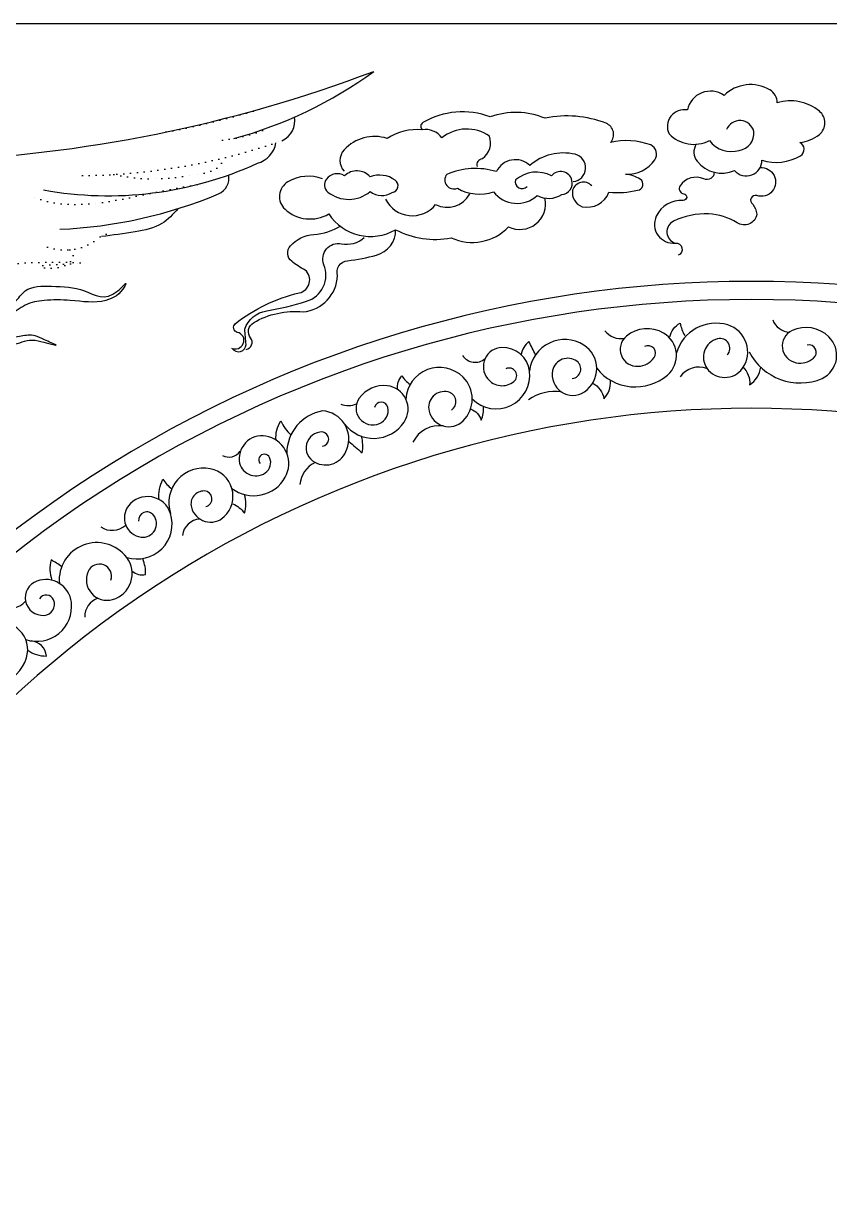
# Model space of a CAD drawing. Extents: x 195 to 3795, y 8080 to 10480.
# Drawn here: x 1192 to 2081, y 9180 to 10480 of the extents above; entities that cross this region are included whole.
import ezdxf

# ---------------------------------------------------------------- set-up
doc = ezdxf.new("R2010")
doc.units = 0
doc.header["$LTSCALE"] = 60
doc.header["$MEASUREMENT"] = 0
doc.linetypes.add('DOT2', pattern=[0.125, 0, -0.125])
for name, color, linetype in [('3', 3, 'CONTINUOUS'), ('4', 4, 'CONTINUOUS'), ('7', 7, 'CONTINUOUS')]:
    doc.layers.add(name, color=color, linetype=linetype)

msp = doc.modelspace()

# ---------------------------------------------------------------- linework, layer by layer
at = {"layer": '3', "linetype": 'BYBLOCK'}
for points in [[(1933.9, 10346.9, 0.310411), (1935.1, 10328.1, 0.343282), (1976.2, 10318, 0.699776), (2006.6, 10329.5, 0.218554), (2049, 10334.2, 0.596318), (2048.3, 10349, 0.152804), (2069.9, 10357.7, 0.472042), (2069.9, 10383.3, 0.249375), (2023.4, 10392.7, 0.263842), (2015.3, 10406.9, 0.339459), (1964.8, 10400.8, 0.537164), (1924.3, 10384.7, 0.614759), (1904.1, 10358.4, 0.330775), (1948.7, 10351, 0.322698), (1981.6, 10340.2, 0.411472), (1997.5, 10361, 0.734367), (1967.6, 10363)], [(1818.8, 10301.2, 0.576882), (1797.7, 10296.1, 0.360659), (1808.2, 10278, 0.363952), (1837.8, 10293.9, 0.077431), (1869.4, 10296.2, 0.703786), (1872.4, 10308.4, 0.090158), (1856.1, 10314.1, 0.266875), (1888.3, 10329.7, 0.459843), (1883.9, 10346.1, 0.153047), (1839.6, 10348.7, 0.521824), (1834.6, 10370, 0.148991), (1767.5, 10375.5, 0.186781), (1706.8, 10377.1, 0.22556), (1632.6, 10370.8, 0.509566), (1631.9, 10362.9, 0.16477), (1593.1, 10353.3, 0.294445), (1545.7, 10340.7, 0.386587), (1545.7, 10317.1)], [(1692.7, 10322.4, -0.428848), (1698.2, 10331.3, 0.345116), (1706, 10355.8, 0.33508), (1653.6, 10353.9, 0.283552), (1631.9, 10362.9)], [(1798.5, 10305.7, 0.84116), (1800.4, 10335.8, 0.242141), (1750.6, 10323.5, 0.508549), (1713.6, 10316.7, 0.179205), (1658.9, 10313.7, 0.763961), (1670.6, 10298.3, 0.219073), (1710.6, 10294.6, 0.443112), (1758.6, 10290.3, 0.263821), (1785.8, 10291.4, 0.456127), (1797, 10307.1, 0.630346), (1774.5, 10312, 0.31149), (1734.7, 10307.5, 0.768045), (1747.5, 10300.2)], [(1521.9, 10308.7, 0.229895), (1483.7, 10305.5, 0.50404), (1480.5, 10275.2, 0.327015), (1528.7, 10270, 0.398148), (1602.5, 10252.7, 0.173021), (1663.7, 10243.8, 0.32134), (1727.1, 10255.9, 0.633959), (1767.2, 10287.5)], [(1953.9, 10316, -0.552096), (1942.5, 10308.6, 0.369051), (1916.3, 10301.2, 0.560639), (1920.3, 10292.4, -0.975112), (1919.6, 10285, 0.308675), (1890, 10267.5, 0.581312), (1910.9, 10237.9, -0.861438), (1914.2, 10224.5)], [(2004.5, 10321.1, -1.223636), (2001, 10290.3, 0.86804), (1996.4, 10280.8, -0.12291), (2001, 10269.7, -0.55359), (1979.2, 10260.4, 0.125365), (1947.7, 10270, 0.124804), (1909.1, 10262.1, 0.678257), (1910.9, 10237.9)], [(1591.4, 10286.2, 0.544622), (1646.6, 10280.4, 0.406412), (1684.3, 10292.1)], [(1421.4, 10122.1, 0.43363), (1434.5, 10127.1, 0.483543), (1427.9, 10139.4, -0.586854), (1425.7, 10149, -0.111264), (1496.3, 10183, 0.617918), (1502.7, 10208.2, -0.046976), (1487.9, 10217.8, -0.431205), (1486.4, 10234.8, -0.198403), (1512.3, 10247.4, 0.127644), (1542, 10257)], [(1437.7, 10120.7, 0.565236), (1442.6, 10133.3, -0.453522), (1445.8, 10150.1, -0.158175), (1500.5, 10162, 0.375925), (1538.4, 10202.1, -0.481174), (1549.5, 10218.5, 0.048109), (1581.3, 10224.7, 0.349479), (1602.5, 10252.7)], [(1422.1, 10121.8, 0.726672), (1437.6, 10126, 0.004969), (1436.1, 10143, -0.285899), (1460.3, 10163.1, 0.029883), (1504.2, 10173.7, 0.44013), (1523.5, 10214.1, -0.599205), (1542.8, 10237.2, 0.237782), (1567.8, 10244)], [(1824.3, 10099.8, 0.424041), (1902.4, 10092.4, 0.518576), (1898.1, 10138.6, 0.311875), (1857, 10135.2, 0.727374), (1870.1, 10102, 0.223125), (1887.6, 10111.6, 0.791117), (1877.1, 10123.8)], [(1905.1, 10134.4, -0.222215), (1916.3, 10149.6, 0.079111), (1921.4, 10135.9)], [(1968.3, 10114.5, 0.751776), (1957.6, 10132.3, 0.524434), (1945.9, 10099.8, 0.514377), (1985.1, 10099.8, 0.513709), (1968.8, 10147.6, 0.419017), (1912.2, 10116.7)], [(1992.5, 10118.1, 0.393011), (2073.1, 10088.6, 0.518576), (2080.4, 10134.5, 0.311875), (2039.8, 10141.4, 0.727374), (2044.2, 10106, 0.223125), (2063.5, 10110.9, 0.791117), (2056.4, 10125.4)], [(1756.9, 10114.6, 0.000003), (1749.6, 10129.2)], [(1797.4, 10088.5, 0.678955), (1802.5, 10107.5, 0.547832), (1775.7, 10097.4, 0.672462), (1810.7, 10073.8, 0.540339), (1810.1, 10125.4, 0.55521), (1750.2, 10096.7)], [(1687.1, 10066, 0.714247), (1750.2, 10096.7, 0.389057), (1719.7, 10122.8, 0.613805), (1703.8, 10088.5, 0.420241), (1733, 10085.3, 0.886433), (1724.1, 10099.3)], [(1604.5, 10076.5, -0.209539), (1609.5, 10091.6, 0.106603), (1618.5, 10082)], [(1664.1, 10053.7, 0.64982), (1660.6, 10073.7, 0.564779), (1639.4, 10052.5, 0.582352), (1677, 10041.9, 0.416897), (1677, 10090.1, 0.645908), (1613.8, 10065.8)], [(1985.5, 10101.4, -0.226243), (1993, 10081.6, 0.226384), (2005.2, 10101)], [(1546.1, 10038.6, 0.516103), (1611.9, 10040.5, 0.563768), (1593.1, 10080.6, 0.267969), (1562.4, 10066.9, 0.758038), (1584.6, 10038.8, 0.361332), (1593.9, 10056.7, 0.808929), (1579.4, 10056.7)], [(1820, 10083.5, -0.226243), (1832.3, 10066.2, 0.206363), (1839.4, 10086)], [(1521.8, 10013.8, 0.887045), (1521.8, 10029.6, 0.796861), (1513.3, 9996.3, 0.477473), (1548.7, 10010.6, 0.511976), (1521.8, 10052.8, 0.359871), (1482.4, 10006.3)], [(1685.3, 10054.8, -0.251257), (1696.8, 10042.7, 0.140212), (1699.3, 10057.3)], [(1470.6, 10020.6, -0.162639), (1475.8, 10041.7, 0.085193), (1487, 10026.3)], [(1421.9, 9967.3, 0.454713), (1480.7, 9979.6, 0.480404), (1462.5, 10024.4, 0.532662), (1430.1, 9997.7, 0.571367), (1458.7, 9984.4, 0.36363), (1463.5, 10001.5, 1.150701), (1453, 9994.8)], [(1551, 10019.1, -0.008984), (1565.7, 10006.6, 0.101777), (1565, 10024.8)], [(1393.2, 9947.3, 0.8796), (1391.4, 9964.5, 0.495933), (1377.2, 9946.6, 0.573153), (1413.5, 9936.2, 0.608537), (1398.1, 9989.1, 0.571298), (1354.2, 9939.7)], [(1341.7, 9955, -0.151225), (1345.8, 9977.4, 0.06136), (1355.5, 9966.6)], [(1423, 9950.4, -0.140008), (1435.7, 9939.9, 0.159028), (1435.7, 9960.5)], [(1305.9, 9891.2, 0.604072), (1354.2, 9939.7, 0.606186), (1307.8, 9948, 0.575446), (1321.7, 9913.7, 0.675294), (1335.6, 9937.8, 0.742351), (1318.9, 9931.3)], [(1288.5, 9866.1, 0.9596), (1263.3, 9875.7, 0.63213), (1290.4, 9844.8, 0.528681), (1305.9, 9891.2, 0.75045), (1231.6, 9862.6)], [(1234.2, 9881, 0.059846), (1222.4, 9888.4, 0.143764), (1223.3, 9866.2)], [(1312, 9876, 0.235821), (1326.7, 9872.3, 0.10898), (1323.7, 9889.5)], [(1194.5, 9800.6, 0.548225), (1244.9, 9841.7, 0.483061), (1206.9, 9865.2, 0.868265), (1214.8, 9827.3, 0.517536), (1225.3, 9844.3, 0.602681), (1209.6, 9845.6)], [(1166.6, 9771.1, 0.79212), (1147.3, 9781.3, 0.755707), (1166.6, 9751.8, 0.24473), (1195.3, 9780.4, 0.607578), (1157.4, 9818.2, 0.366202), (1117.3, 9754.3)], [(1196.7, 9789, 0.169619), (1217.4, 9782.5, 0.364785), (1200.4, 9799.2)]]:
    msp.add_lwpolyline(points, format="xyb", dxfattribs=at)
msp.add_lwpolyline([(1546.3, 10312.2, 0.374696), (1526.1, 10308.5, 0.412574), (1527.7, 10294.2, 0.358682), (1574.4, 10294.7, 0.312973), (1598.8, 10293.7, 0.677231), (1602, 10307.4, 0.241341), (1574.4, 10311.1, 0.419777)], format="xyb", close=True, dxfattribs=at)
at = {"layer": '3', "linetype": 'DOT2'}
for centre, radius, start, end in [((1194.5, 11216.7), 870.1, 280.2433, 287.4814), ((1396.1, 10511.5), 160.7, 275.4906, 295.6815), ((1249.7, 11004.3), 692, 270.6085, 289.1861), ((1335.7, 10510.4), 201.6, 257.4436, 281.8429), ((1276.8, 10253.9), 8.99, 267.9962, 22.0428), ((1237.8, 10288.8), 58.5, 250.9421, 311.3393)]:
    msp.add_arc(centre, radius, start, end, dxfattribs=at)
at = {"layer": '3', "linetype": 'BYBLOCK'}
for centre, radius, start, end in [((1995, 8855.7), 1320, 347.9452, 192.0548), ((1850.8, 10154.1), 21.6, 216.4163, 280.4296), ((2038.5, 10161.2), 21.6, 201.8785, 265.8918), ((1762, 10112.3), 21, 126.1947, 173.3064), ((1690.2, 10122.8), 16.4, 212.616, 311.8502), ((1937.2, 10075.4), 25.8, 70.3848, 144.06), ((1778.7, 10022.3), 52, 82.6555, 124.8506), ((1550, 10081.7), 23, 249.5338, 294.1614), ((1650.7, 10004.1), 32.4, 82.1258, 153.653), ((1418.6, 10016.9), 15, 241.5952, 325.7167), ((1526.2, 9969.4), 29.3, 114.7809, 175.8491), ((1387.8, 9913), 20.6, 93.0011, 173.5266), ((1289.7, 9943.9), 22.8, 236.7077, 311.6283), ((1175.7, 9860.6), 25.8, 245.537, 316.5475), ((1281, 9826), 21.4, 108.5933, 181.446)]:
    msp.add_arc(centre, radius, start, end, dxfattribs=at)
at = {"layer": '3', "linetype": 'DOT2'}
for points in [[(1414.9, 10332.3), (1405.9, 10321.3), (1377.1, 10313.1)], [(1383.6, 10302.5), (1334.4, 10293.2), (1202.8, 10288.9), (1197.3, 10291.3)], [(1243.2, 10230.6), (1246.8, 10225), (1238.4, 10213.6), (1210.9, 10212), (1255.5, 10215.6), (1202, 10216.4), (1150.9, 10209.8)]]:
    msp.add_spline(points, degree=3, dxfattribs=at)
at = {"layer": '4'}
msp.add_line((195, 10480), (3795, 10480), dxfattribs=at)
msp.add_arc((1995, 8855.7), 1200, 346.7187, 193.2813, dxfattribs=at)
at = {"layer": '7'}
msp.add_lwpolyline([(1073.4, 10295, -0.547106), (1090, 10328.7, 0.081283), (1578.5, 10427.3)], format="xyb", dxfattribs=at)
for centre, radius, start, end in [((1300.8, 10808.2), 471.4, 285.1378, 306.1002), ((1466.9, 10373), 24.5, 294.5292, 10.1825), ((1442.3, 10353.6), 28.7, 285.5968, 349.8019), ((1285.3, 10687.2), 397.1, 259.6879, 294.5189), ((1399.7, 10309.7), 19, 293.2685, 10.4846), ((1210.8, 10760.9), 508.2, 272.393, 292.7346), ((1995, 8855.7), 1340, 348.1278, 191.8722)]:
    msp.add_arc(centre, radius, start, end, dxfattribs=at)
for points in [[(1362.5, 10275.9), (1344.7, 10259.5), (1315.3, 10250.4), (1278.1, 10245)], [(1124.7, 10200.7), (1149.6, 10172), (1182.2, 10173.3), (1194, 10185.1), (1222.8, 10190.3), (1259.4, 10185.1), (1296, 10185.1), (1305.1, 10192.9), (1303.8, 10190.3), (1282.9, 10174.6), (1243.7, 10174.6), (1214.9, 10174.6), (1194, 10169.4), (1175.7, 10159), (1158.7, 10157.7), (1128.9, 10156.2)], [(1142.9, 10130.5), (1159.8, 10128.2), (1179.6, 10126.1), (1201.6, 10131), (1214.4, 10128.6), (1226.1, 10125.7), (1227.5, 10125.4), (1219, 10129.6), (1198.8, 10136.3), (1183.5, 10134.2), (1170.8, 10133.5), (1147, 10140.6), (1132.5, 10153), (1128.9, 10156.2)]]:
    msp.add_spline(points, degree=3, dxfattribs=at)

doc.saveas('drawing.dxf')
